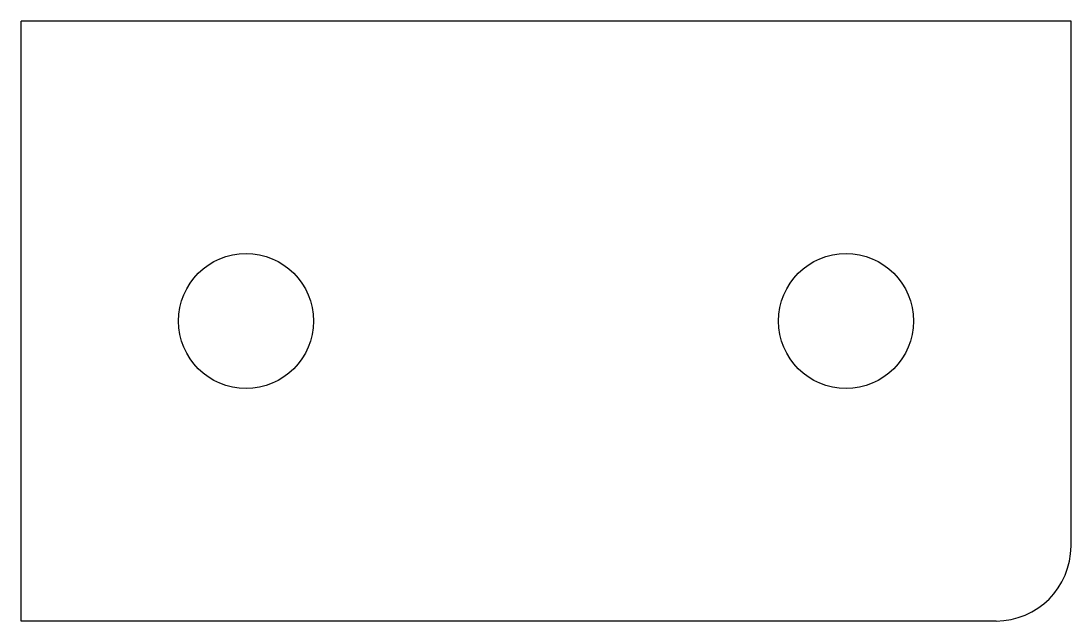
# Model space of a CAD drawing. Header units: millimetres. Extents: x -2275 to -2135, y 2010 to 2090.
import ezdxf

# ---------------------------------------------------------------- set-up
doc = ezdxf.new("R2010")
doc.units = ezdxf.units.MM

msp = doc.modelspace()

# ---------------------------------------------------------------- linework, layer by layer
at = {"color": 7, "linetype": 'Continuous', "lineweight": 25}
for p, q in [((-2135.19, 2090), (-2275.19, 2090)), ((-2275.19, 2010), (-2275.19, 2090)), ((-2135.19, 2020), (-2135.19, 2090)), ((-2145.19, 2010), (-2275.19, 2010))]:
    msp.add_line(p, q, dxfattribs=at)
for centre in [(-2245.19, 2050), (-2165.19, 2050)]:
    msp.add_circle(centre, 9, dxfattribs=at)
msp.add_arc((-2145.19, 2020), 10, 270, 0, dxfattribs=at)

doc.saveas('drawing.dxf')
